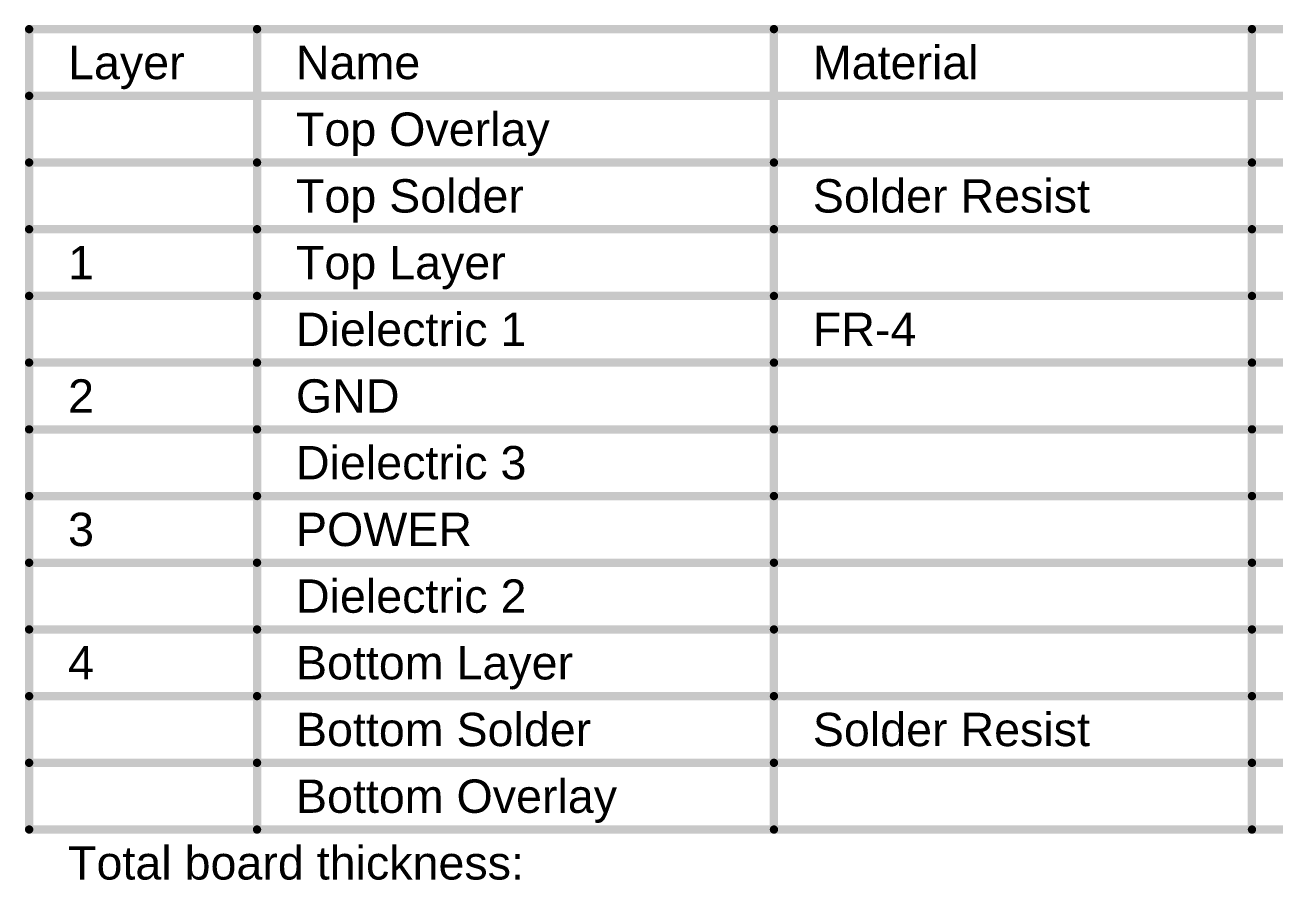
# Model space of a CAD drawing. Header units: inches. Extents: x -0.5 to 14, y -0.2 to 4.7.
# Drawn here: x -0.517 to 1.73, y 3.174 to 4.713 of the extents above; entities that cross this region are included whole.
import ezdxf

# ---------------------------------------------------------------- set-up
doc = ezdxf.new("R2010")
doc.units = ezdxf.units.IN
doc.header["$MEASUREMENT"] = 0
doc.layers.add('Dimensions', color=6, linetype='Continuous')
doc.styles.add('Arial', font='', dxfattribs={"height": 0.2})
doc.styles.get('Arial').set_extended_font_data('Arial')

msp = doc.modelspace()

# ---------------------------------------------------------------- linework, layer by layer
at = {"layer": 'Dimensions'}
for points in [[(-0.5094, 4.705, 0.015, 0.015, 0), (4.0294, 4.705, 0.015, 0.015, 0)], [(-0.5094, 3.265, 0.015, 0.015, 0), (-0.5094, 4.705, 0.015, 0.015, 0)], [(-0.0995, 3.265, 0.015, 0.015, 0), (-0.0995, 4.705, 0.015, 0.015, 0)], [(0.8302, 3.265, 0.015, 0.015, 0), (0.8302, 4.705, 0.015, 0.015, 0)], [(1.69, 3.265, 0.015, 0.015, 0), (1.69, 4.705, 0.015, 0.015, 0)], [(-0.5094, 4.585, 0.015, 0.015, 0), (4.0294, 4.585, 0.015, 0.015, 0)], [(-0.5094, 4.465, 0.015, 0.015, 0), (-0.0995, 4.465, 0.015, 0.015, 0)], [(-0.0995, 4.465, 0.015, 0.015, 0), (0.8302, 4.465, 0.015, 0.015, 0)], [(0.8302, 4.465, 0.015, 0.015, 0), (1.69, 4.465, 0.015, 0.015, 0)], [(1.69, 4.465, 0.015, 0.015, 0), (2.3398, 4.465, 0.015, 0.015, 0)], [(-0.5094, 4.345, 0.015, 0.015, 0), (-0.0995, 4.345, 0.015, 0.015, 0)], [(-0.0995, 4.345, 0.015, 0.015, 0), (0.8302, 4.345, 0.015, 0.015, 0)], [(0.8302, 4.345, 0.015, 0.015, 0), (1.69, 4.345, 0.015, 0.015, 0)], [(1.69, 4.345, 0.015, 0.015, 0), (2.3398, 4.345, 0.015, 0.015, 0)], [(-0.5094, 4.225, 0.015, 0.015, 0), (-0.0995, 4.225, 0.015, 0.015, 0)], [(-0.0995, 4.225, 0.015, 0.015, 0), (0.8302, 4.225, 0.015, 0.015, 0)], [(0.8302, 4.225, 0.015, 0.015, 0), (1.69, 4.225, 0.015, 0.015, 0)], [(1.69, 4.225, 0.015, 0.015, 0), (2.3398, 4.225, 0.015, 0.015, 0)], [(-0.5094, 4.105, 0.015, 0.015, 0), (-0.0995, 4.105, 0.015, 0.015, 0)], [(-0.0995, 4.105, 0.015, 0.015, 0), (0.8302, 4.105, 0.015, 0.015, 0)], [(0.8302, 4.105, 0.015, 0.015, 0), (1.69, 4.105, 0.015, 0.015, 0)], [(1.69, 4.105, 0.015, 0.015, 0), (2.3398, 4.105, 0.015, 0.015, 0)], [(-0.5094, 3.985, 0.015, 0.015, 0), (-0.0995, 3.985, 0.015, 0.015, 0)], [(-0.0995, 3.985, 0.015, 0.015, 0), (0.8302, 3.985, 0.015, 0.015, 0)], [(0.8302, 3.985, 0.015, 0.015, 0), (1.69, 3.985, 0.015, 0.015, 0)], [(1.69, 3.985, 0.015, 0.015, 0), (2.3398, 3.985, 0.015, 0.015, 0)], [(-0.5094, 3.865, 0.015, 0.015, 0), (-0.0995, 3.865, 0.015, 0.015, 0)], [(-0.0995, 3.865, 0.015, 0.015, 0), (0.8302, 3.865, 0.015, 0.015, 0)], [(0.8302, 3.865, 0.015, 0.015, 0), (1.69, 3.865, 0.015, 0.015, 0)], [(1.69, 3.865, 0.015, 0.015, 0), (2.3398, 3.865, 0.015, 0.015, 0)], [(-0.5094, 3.745, 0.015, 0.015, 0), (-0.0995, 3.745, 0.015, 0.015, 0)], [(-0.0995, 3.745, 0.015, 0.015, 0), (0.8302, 3.745, 0.015, 0.015, 0)], [(0.8302, 3.745, 0.015, 0.015, 0), (1.69, 3.745, 0.015, 0.015, 0)], [(1.69, 3.745, 0.015, 0.015, 0), (2.3398, 3.745, 0.015, 0.015, 0)], [(-0.5094, 3.625, 0.015, 0.015, 0), (-0.0995, 3.625, 0.015, 0.015, 0)], [(-0.0995, 3.625, 0.015, 0.015, 0), (0.8302, 3.625, 0.015, 0.015, 0)], [(0.8302, 3.625, 0.015, 0.015, 0), (1.69, 3.625, 0.015, 0.015, 0)], [(1.69, 3.625, 0.015, 0.015, 0), (2.3398, 3.625, 0.015, 0.015, 0)], [(-0.5094, 3.505, 0.015, 0.015, 0), (-0.0995, 3.505, 0.015, 0.015, 0)], [(-0.0995, 3.505, 0.015, 0.015, 0), (0.8302, 3.505, 0.015, 0.015, 0)], [(0.8302, 3.505, 0.015, 0.015, 0), (1.69, 3.505, 0.015, 0.015, 0)], [(1.69, 3.505, 0.015, 0.015, 0), (2.3398, 3.505, 0.015, 0.015, 0)], [(-0.5094, 3.385, 0.015, 0.015, 0), (-0.0995, 3.385, 0.015, 0.015, 0)], [(-0.0995, 3.385, 0.015, 0.015, 0), (0.8302, 3.385, 0.015, 0.015, 0)], [(0.8302, 3.385, 0.015, 0.015, 0), (1.69, 3.385, 0.015, 0.015, 0)], [(1.69, 3.385, 0.015, 0.015, 0), (2.3398, 3.385, 0.015, 0.015, 0)], [(-0.5094, 3.265, 0.015, 0.015, 0), (-0.0995, 3.265, 0.015, 0.015, 0)], [(-0.0995, 3.265, 0.015, 0.015, 0), (0.8302, 3.265, 0.015, 0.015, 0)], [(0.8302, 3.265, 0.015, 0.015, 0), (1.69, 3.265, 0.015, 0.015, 0)], [(1.69, 3.265, 0.015, 0.015, 0), (2.3398, 3.265, 0.015, 0.015, 0)]]:
    msp.add_lwpolyline(points, format="xyseb", dxfattribs=at)
for points in [[(-0.5132, 4.705, 0.0075, 0.0075, 1), (-0.5057, 4.705, 0.0075, 0.0075, 1)], [(-0.5132, 4.705, 0.0075, 0.0075, 1), (-0.5057, 4.705, 0.0075, 0.0075, 1)], [(-0.1033, 4.705, 0.0075, 0.0075, 1), (-0.0958, 4.705, 0.0075, 0.0075, 1)], [(0.8265, 4.705, 0.0075, 0.0075, 1), (0.834, 4.705, 0.0075, 0.0075, 1)], [(1.6863, 4.705, 0.0075, 0.0075, 1), (1.6938, 4.705, 0.0075, 0.0075, 1)], [(-0.5132, 4.585, 0.0075, 0.0075, 1), (-0.5057, 4.585, 0.0075, 0.0075, 1)], [(-0.5132, 4.465, 0.0075, 0.0075, 1), (-0.5057, 4.465, 0.0075, 0.0075, 1)], [(-0.1033, 4.465, 0.0075, 0.0075, 1), (-0.0958, 4.465, 0.0075, 0.0075, 1)], [(-0.1033, 4.465, 0.0075, 0.0075, 1), (-0.0958, 4.465, 0.0075, 0.0075, 1)], [(0.8265, 4.465, 0.0075, 0.0075, 1), (0.834, 4.465, 0.0075, 0.0075, 1)], [(0.8265, 4.465, 0.0075, 0.0075, 1), (0.834, 4.465, 0.0075, 0.0075, 1)], [(1.6863, 4.465, 0.0075, 0.0075, 1), (1.6938, 4.465, 0.0075, 0.0075, 1)], [(1.6863, 4.465, 0.0075, 0.0075, 1), (1.6938, 4.465, 0.0075, 0.0075, 1)], [(-0.5132, 4.345, 0.0075, 0.0075, 1), (-0.5057, 4.345, 0.0075, 0.0075, 1)], [(-0.1033, 4.345, 0.0075, 0.0075, 1), (-0.0958, 4.345, 0.0075, 0.0075, 1)], [(-0.1033, 4.345, 0.0075, 0.0075, 1), (-0.0958, 4.345, 0.0075, 0.0075, 1)], [(0.8265, 4.345, 0.0075, 0.0075, 1), (0.834, 4.345, 0.0075, 0.0075, 1)], [(0.8265, 4.345, 0.0075, 0.0075, 1), (0.834, 4.345, 0.0075, 0.0075, 1)], [(1.6863, 4.345, 0.0075, 0.0075, 1), (1.6938, 4.345, 0.0075, 0.0075, 1)], [(1.6863, 4.345, 0.0075, 0.0075, 1), (1.6938, 4.345, 0.0075, 0.0075, 1)], [(-0.5132, 4.225, 0.0075, 0.0075, 1), (-0.5057, 4.225, 0.0075, 0.0075, 1)], [(-0.1033, 4.225, 0.0075, 0.0075, 1), (-0.0958, 4.225, 0.0075, 0.0075, 1)], [(-0.1033, 4.225, 0.0075, 0.0075, 1), (-0.0958, 4.225, 0.0075, 0.0075, 1)], [(0.8265, 4.225, 0.0075, 0.0075, 1), (0.834, 4.225, 0.0075, 0.0075, 1)], [(0.8265, 4.225, 0.0075, 0.0075, 1), (0.834, 4.225, 0.0075, 0.0075, 1)], [(1.6863, 4.225, 0.0075, 0.0075, 1), (1.6938, 4.225, 0.0075, 0.0075, 1)], [(1.6863, 4.225, 0.0075, 0.0075, 1), (1.6938, 4.225, 0.0075, 0.0075, 1)], [(-0.5132, 4.105, 0.0075, 0.0075, 1), (-0.5057, 4.105, 0.0075, 0.0075, 1)], [(-0.1033, 4.105, 0.0075, 0.0075, 1), (-0.0958, 4.105, 0.0075, 0.0075, 1)], [(-0.1033, 4.105, 0.0075, 0.0075, 1), (-0.0958, 4.105, 0.0075, 0.0075, 1)], [(0.8265, 4.105, 0.0075, 0.0075, 1), (0.834, 4.105, 0.0075, 0.0075, 1)], [(0.8265, 4.105, 0.0075, 0.0075, 1), (0.834, 4.105, 0.0075, 0.0075, 1)], [(1.6863, 4.105, 0.0075, 0.0075, 1), (1.6938, 4.105, 0.0075, 0.0075, 1)], [(1.6863, 4.105, 0.0075, 0.0075, 1), (1.6938, 4.105, 0.0075, 0.0075, 1)], [(-0.5132, 3.985, 0.0075, 0.0075, 1), (-0.5057, 3.985, 0.0075, 0.0075, 1)], [(-0.1033, 3.985, 0.0075, 0.0075, 1), (-0.0958, 3.985, 0.0075, 0.0075, 1)], [(-0.1033, 3.985, 0.0075, 0.0075, 1), (-0.0958, 3.985, 0.0075, 0.0075, 1)], [(0.8265, 3.985, 0.0075, 0.0075, 1), (0.834, 3.985, 0.0075, 0.0075, 1)], [(0.8265, 3.985, 0.0075, 0.0075, 1), (0.834, 3.985, 0.0075, 0.0075, 1)], [(1.6863, 3.985, 0.0075, 0.0075, 1), (1.6938, 3.985, 0.0075, 0.0075, 1)], [(1.6863, 3.985, 0.0075, 0.0075, 1), (1.6938, 3.985, 0.0075, 0.0075, 1)], [(-0.5132, 3.865, 0.0075, 0.0075, 1), (-0.5057, 3.865, 0.0075, 0.0075, 1)], [(-0.1033, 3.865, 0.0075, 0.0075, 1), (-0.0958, 3.865, 0.0075, 0.0075, 1)], [(-0.1033, 3.865, 0.0075, 0.0075, 1), (-0.0958, 3.865, 0.0075, 0.0075, 1)], [(0.8265, 3.865, 0.0075, 0.0075, 1), (0.834, 3.865, 0.0075, 0.0075, 1)], [(0.8265, 3.865, 0.0075, 0.0075, 1), (0.834, 3.865, 0.0075, 0.0075, 1)], [(1.6863, 3.865, 0.0075, 0.0075, 1), (1.6938, 3.865, 0.0075, 0.0075, 1)], [(1.6863, 3.865, 0.0075, 0.0075, 1), (1.6938, 3.865, 0.0075, 0.0075, 1)], [(-0.5132, 3.745, 0.0075, 0.0075, 1), (-0.5057, 3.745, 0.0075, 0.0075, 1)], [(-0.1033, 3.745, 0.0075, 0.0075, 1), (-0.0958, 3.745, 0.0075, 0.0075, 1)], [(-0.1033, 3.745, 0.0075, 0.0075, 1), (-0.0958, 3.745, 0.0075, 0.0075, 1)], [(0.8265, 3.745, 0.0075, 0.0075, 1), (0.834, 3.745, 0.0075, 0.0075, 1)], [(0.8265, 3.745, 0.0075, 0.0075, 1), (0.834, 3.745, 0.0075, 0.0075, 1)], [(1.6863, 3.745, 0.0075, 0.0075, 1), (1.6938, 3.745, 0.0075, 0.0075, 1)], [(1.6863, 3.745, 0.0075, 0.0075, 1), (1.6938, 3.745, 0.0075, 0.0075, 1)], [(-0.5132, 3.625, 0.0075, 0.0075, 1), (-0.5057, 3.625, 0.0075, 0.0075, 1)], [(-0.1033, 3.625, 0.0075, 0.0075, 1), (-0.0958, 3.625, 0.0075, 0.0075, 1)], [(-0.1033, 3.625, 0.0075, 0.0075, 1), (-0.0958, 3.625, 0.0075, 0.0075, 1)], [(0.8265, 3.625, 0.0075, 0.0075, 1), (0.834, 3.625, 0.0075, 0.0075, 1)], [(0.8265, 3.625, 0.0075, 0.0075, 1), (0.834, 3.625, 0.0075, 0.0075, 1)], [(1.6863, 3.625, 0.0075, 0.0075, 1), (1.6938, 3.625, 0.0075, 0.0075, 1)], [(1.6863, 3.625, 0.0075, 0.0075, 1), (1.6938, 3.625, 0.0075, 0.0075, 1)], [(-0.5132, 3.505, 0.0075, 0.0075, 1), (-0.5057, 3.505, 0.0075, 0.0075, 1)], [(-0.1033, 3.505, 0.0075, 0.0075, 1), (-0.0958, 3.505, 0.0075, 0.0075, 1)], [(-0.1033, 3.505, 0.0075, 0.0075, 1), (-0.0958, 3.505, 0.0075, 0.0075, 1)], [(0.8265, 3.505, 0.0075, 0.0075, 1), (0.834, 3.505, 0.0075, 0.0075, 1)], [(0.8265, 3.505, 0.0075, 0.0075, 1), (0.834, 3.505, 0.0075, 0.0075, 1)], [(1.6863, 3.505, 0.0075, 0.0075, 1), (1.6938, 3.505, 0.0075, 0.0075, 1)], [(1.6863, 3.505, 0.0075, 0.0075, 1), (1.6938, 3.505, 0.0075, 0.0075, 1)], [(-0.5132, 3.385, 0.0075, 0.0075, 1), (-0.5057, 3.385, 0.0075, 0.0075, 1)], [(-0.1033, 3.385, 0.0075, 0.0075, 1), (-0.0958, 3.385, 0.0075, 0.0075, 1)], [(-0.1033, 3.385, 0.0075, 0.0075, 1), (-0.0958, 3.385, 0.0075, 0.0075, 1)], [(0.8265, 3.385, 0.0075, 0.0075, 1), (0.834, 3.385, 0.0075, 0.0075, 1)], [(0.8265, 3.385, 0.0075, 0.0075, 1), (0.834, 3.385, 0.0075, 0.0075, 1)], [(1.6863, 3.385, 0.0075, 0.0075, 1), (1.6938, 3.385, 0.0075, 0.0075, 1)], [(1.6863, 3.385, 0.0075, 0.0075, 1), (1.6938, 3.385, 0.0075, 0.0075, 1)], [(-0.5132, 3.265, 0.0075, 0.0075, 1), (-0.5057, 3.265, 0.0075, 0.0075, 1)], [(-0.5132, 3.265, 0.0075, 0.0075, 1), (-0.5057, 3.265, 0.0075, 0.0075, 1)], [(-0.1033, 3.265, 0.0075, 0.0075, 1), (-0.0958, 3.265, 0.0075, 0.0075, 1)], [(-0.1033, 3.265, 0.0075, 0.0075, 1), (-0.0958, 3.265, 0.0075, 0.0075, 1)], [(-0.1033, 3.265, 0.0075, 0.0075, 1), (-0.0958, 3.265, 0.0075, 0.0075, 1)], [(0.8265, 3.265, 0.0075, 0.0075, 1), (0.834, 3.265, 0.0075, 0.0075, 1)], [(0.8265, 3.265, 0.0075, 0.0075, 1), (0.834, 3.265, 0.0075, 0.0075, 1)], [(0.8265, 3.265, 0.0075, 0.0075, 1), (0.834, 3.265, 0.0075, 0.0075, 1)], [(1.6863, 3.265, 0.0075, 0.0075, 1), (1.6938, 3.265, 0.0075, 0.0075, 1)], [(1.6863, 3.265, 0.0075, 0.0075, 1), (1.6938, 3.265, 0.0075, 0.0075, 1)], [(1.6863, 3.265, 0.0075, 0.0075, 1), (1.6938, 3.265, 0.0075, 0.0075, 1)]]:
    msp.add_lwpolyline(points, format="xyseb", close=True, dxfattribs=at)

# ---------------------------------------------------------------- texts
at = {"layer": 'Dimensions', "style": 'Arial'}
for s, p in [('Layer', (-0.4394, 4.615)), ('Name', (-0.0295, 4.615)), ('Material', (0.9002, 4.615)), ('Top Overlay', (-0.0295, 4.495)), ('Top Solder', (-0.0295, 4.375)), ('Solder Resist', (0.9002, 4.375)), ('1', (-0.4394, 4.255)), ('Top Layer', (-0.0295, 4.255)), ('Dielectric 1', (-0.0295, 4.135)), ('FR-4', (0.9002, 4.135)), ('2', (-0.4394, 4.015)), ('GND', (-0.0295, 4.015)), ('Dielectric 3', (-0.0295, 3.895)), ('3', (-0.4394, 3.775)), ('POWER', (-0.0295, 3.775)), ('Dielectric 2', (-0.0295, 3.655)), ('4', (-0.4394, 3.535)), ('Bottom Layer', (-0.0295, 3.535)), ('Bottom Solder', (-0.0295, 3.415)), ('Solder Resist', (0.9002, 3.415)), ('Bottom Overlay', (-0.0295, 3.295)), ('Total board thickness:', (-0.4394, 3.175))]:
    msp.add_text(s, height=0.06, dxfattribs=at).set_placement(p)

doc.saveas('drawing.dxf')
